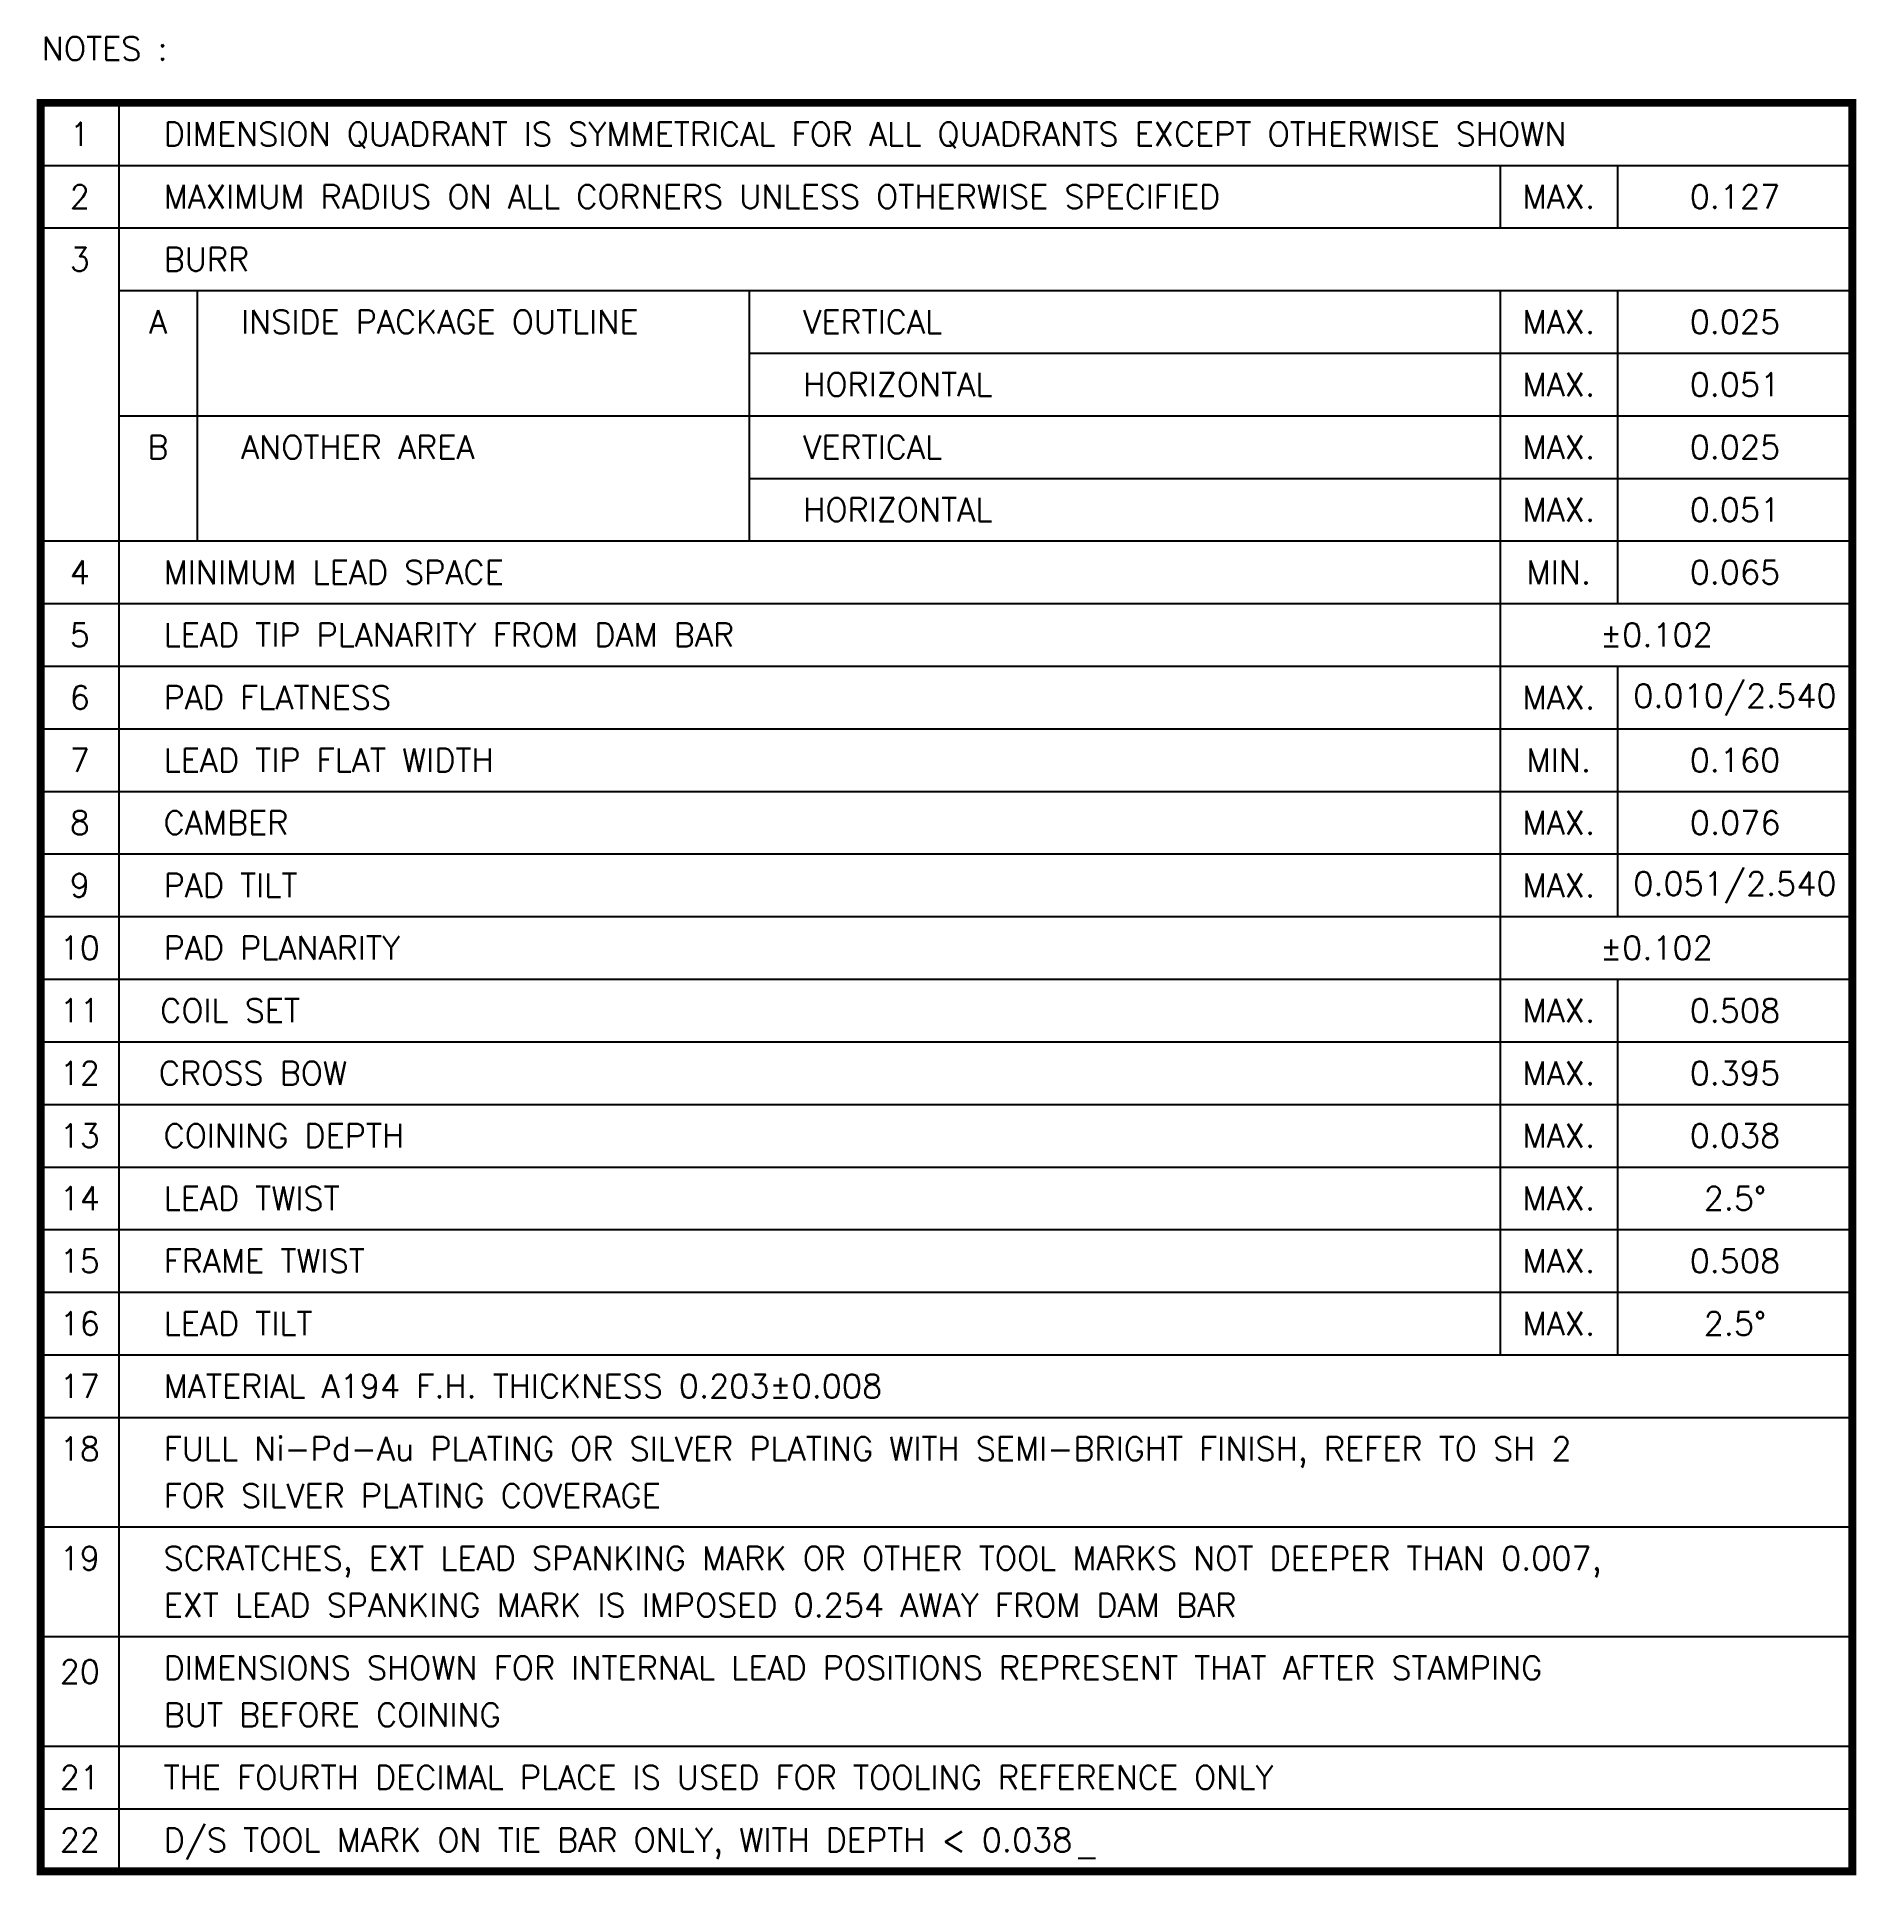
# Model space of a CAD drawing. Extents: x 570 to 803, y 102 to 337.
import ezdxf
from ezdxf.enums import TextEntityAlignment as Align

# ---------------------------------------------------------------- set-up
doc = ezdxf.new("R2010")
doc.units = 0
doc.header["$LTSCALE"] = 8
doc.header["$MEASUREMENT"] = 0
doc.layers.add('LF-LINE', color=1, linetype='Continuous')
doc.styles.add('SIMPLEX', font='SIMPLEX', dxfattribs={"height": 2.5})

msp = doc.modelspace()

# ---------------------------------------------------------------- linework, layer by layer
msp.add_line((703.45, 104.09), (705.67, 104.09))
at = {"layer": 'LF-LINE'}
for p, q in [((580.92, 328.42), (580.92, 102.42)), ((570.92, 320.42), (802.38, 320.42)), ((757.38, 320.42), (757.38, 312.42)), ((772.38, 320.42), (772.38, 312.42)), ((570.92, 312.42), (802.38, 312.42)), ((580.92, 304.42), (802.38, 304.42)), ((590.92, 304.42), (590.92, 272.42)), ((661.44, 304.42), (661.44, 272.42)), ((757.38, 304.42), (757.38, 168.42)), ((772.38, 304.42), (772.38, 264.42)), ((661.44, 296.42), (802.38, 296.42)), ((580.92, 288.42), (802.38, 288.42)), ((661.44, 280.42), (802.38, 280.42)), ((570.92, 272.42), (802.38, 272.42)), ((570.92, 264.42), (802.38, 264.42)), ((570.92, 256.42), (802.38, 256.42)), ((772.38, 256.42), (772.38, 224.42)), ((570.92, 248.42), (802.38, 248.42)), ((570.92, 240.42), (802.38, 240.42)), ((570.92, 232.42), (802.38, 232.42)), ((570.92, 224.42), (802.38, 224.42)), ((570.92, 216.42), (802.38, 216.42)), ((772.38, 216.42), (772.38, 168.42)), ((570.92, 208.42), (802.38, 208.42)), ((570.92, 200.42), (802.38, 200.42)), ((570.92, 192.42), (802.38, 192.42)), ((570.92, 184.42), (802.38, 184.42)), ((570.92, 176.42), (802.38, 176.42)), ((570.92, 168.42), (802.38, 168.42)), ((570.92, 160.42), (802.38, 160.42)), ((570.92, 146.42), (802.38, 146.42)), ((570.92, 132.42), (802.38, 132.42)), ((570.92, 118.42), (802.38, 118.42)), ((570.92, 110.42), (802.38, 110.42))]:
    msp.add_line(p, q, dxfattribs=at)
at = {"layer": 'LF-LINE', "const_width": 1}
msp.add_lwpolyline([(802.38, 102.42), (802.38, 328.42), (570.92, 328.42), (570.92, 102.42)], close=True, dxfattribs=at)

# ---------------------------------------------------------------- texts
at = {"style": 'SIMPLEX'}
for s, p in [('NOTES :', (571.06, 333.85)), ('DIMENSION QUADRANT IS SYMMETRICAL FOR ALL QUADRANTS EXCEPT OTHERWISE SHOWN', (586.63, 322.92)), ('MAXIMUM RADIUS ON ALL CORNERS UNLESS OTHERWISE SPECIFIED', (586.63, 314.92)), ('BURR', (586.63, 306.92)), ('INSIDE PACKAGE OUTLINE', (596.52, 298.92)), ('VERTICAL', (668.35, 298.92)), ('HORIZONTAL', (668.35, 290.92)), ('ANOTHER AREA', (596.52, 282.92)), ('VERTICAL', (668.35, 282.92)), ('HORIZONTAL', (668.35, 274.92)), ('MINIMUM LEAD SPACE ', (586.63, 266.92)), ('LEAD TIP PLANARITY FROM DAM BAR', (586.63, 258.92)), ('PAD FLATNESS', (586.63, 250.92)), ('LEAD TIP FLAT WIDTH', (586.63, 242.92)), ('CAMBER', (586.63, 234.92)), ('PAD TILT', (586.63, 226.92)), ('PAD PLANARITY ', (586.63, 218.92)), ('COIL SET', (586.19, 210.92)), ('CROSS BOW', (586.03, 202.92)), ('COINING DEPTH', (586.63, 194.92)), ('LEAD TWIST', (586.63, 186.92)), ('FRAME TWIST', (586.63, 178.92)), ('LEAD TILT', (586.63, 170.92)), ('MATERIAL A194 F.H. THICKNESS 0.203%%P0.008', (586.63, 162.92)), ('FULL Ni-Pd-Au PLATING OR SILVER PLATING WITH SEMI-BRIGHT FINISH, REFER TO SH 2', (586.63, 154.92)), ('FOR SILVER PLATING COVERAGE', (586.63, 148.92)), ('SCRATCHES, EXT LEAD SPANKING MARK OR OTHER TOOL MARKS NOT DEEPER THAN 0.007,', (586.63, 140.92)), ('EXT LEAD SPANKING MARK IS IMPOSED 0.254 AWAY FROM DAM BAR ', (586.63, 134.92)), ('DIMENSIONS SHOWN FOR INTERNAL LEAD POSITIONS REPRESENT THAT AFTER STAMPING', (586.63, 126.92)), ('BUT BEFORE COINING', (586.63, 120.92)), ('THE FOURTH DECIMAL PLACE IS USED FOR TOOLING REFERENCE ONLY', (586.63, 112.92)), ('D/S TOOL MARK ON TIE BAR ONLY, WITH DEPTH < 0.038', (586.63, 104.92))]:
    msp.add_text(s, height=3, dxfattribs=at).set_placement(p)
for s, p in [('1', (575.92, 324.42)), ('2', (575.92, 316.42)), ('MAX.', (764.88, 316.42)), ('0.127', (787.38, 316.42)), ('3', (575.92, 308.42)), ('A', (585.92, 300.42)), ('MAX.', (764.88, 300.42)), ('0.025', (787.38, 300.42)), ('MAX.', (764.88, 292.42)), ('0.051', (787.38, 292.42)), ('B', (585.92, 284.42)), ('MAX.', (764.88, 284.42)), ('0.025', (787.38, 284.42)), ('MAX.', (764.88, 276.42)), ('0.051', (787.38, 276.42)), ('4', (575.92, 268.42)), ('MIN.', (764.88, 268.42)), ('0.065', (787.38, 268.42)), ('5', (575.92, 260.42)), ('%%P0.102', (777.35, 260.42)), ('6', (575.92, 252.42)), ('MAX.', (764.88, 252.42)), ('0.010/2.540', (787.38, 252.42)), ('7', (575.92, 244.42)), ('MIN.', (764.88, 244.42)), ('0.160', (787.38, 244.42)), ('8', (575.92, 236.42)), ('MAX.', (764.88, 236.42)), ('0.076', (787.41, 236.42)), ('0.051/2.540', (787.38, 228.42)), ('9', (575.92, 228.42)), ('MAX.', (764.88, 228.42)), ('10', (575.92, 220.42)), ('%%P0.102', (777.35, 220.42)), ('11', (575.92, 212.42)), ('MAX.', (764.88, 212.42)), ('0.508', (787.38, 212.42)), ('12', (575.92, 204.42)), ('MAX.', (764.88, 204.42)), ('0.395', (787.38, 204.42)), ('13', (575.92, 196.42)), ('MAX.', (764.88, 196.42)), ('0.038', (787.38, 196.42)), ('14', (575.92, 188.42)), ('MAX.', (764.88, 188.42)), ('2.5%%D', (787.38, 188.42)), ('15', (575.92, 180.42)), ('MAX.', (764.88, 180.42)), ('0.508', (787.38, 180.42)), ('16', (575.92, 172.42)), ('MAX.', (764.88, 172.42)), ('2.5%%D', (787.38, 172.42)), ('17', (575.92, 164.42)), ('18', (575.92, 156.42)), ('19', (575.92, 142.42)), ('20', (575.92, 127.93)), ('21', (575.92, 114.42)), ('22', (575.92, 106.42))]:
    msp.add_text(s, height=3, dxfattribs=at).set_placement(p, align=Align.MIDDLE)

doc.saveas('drawing.dxf')
